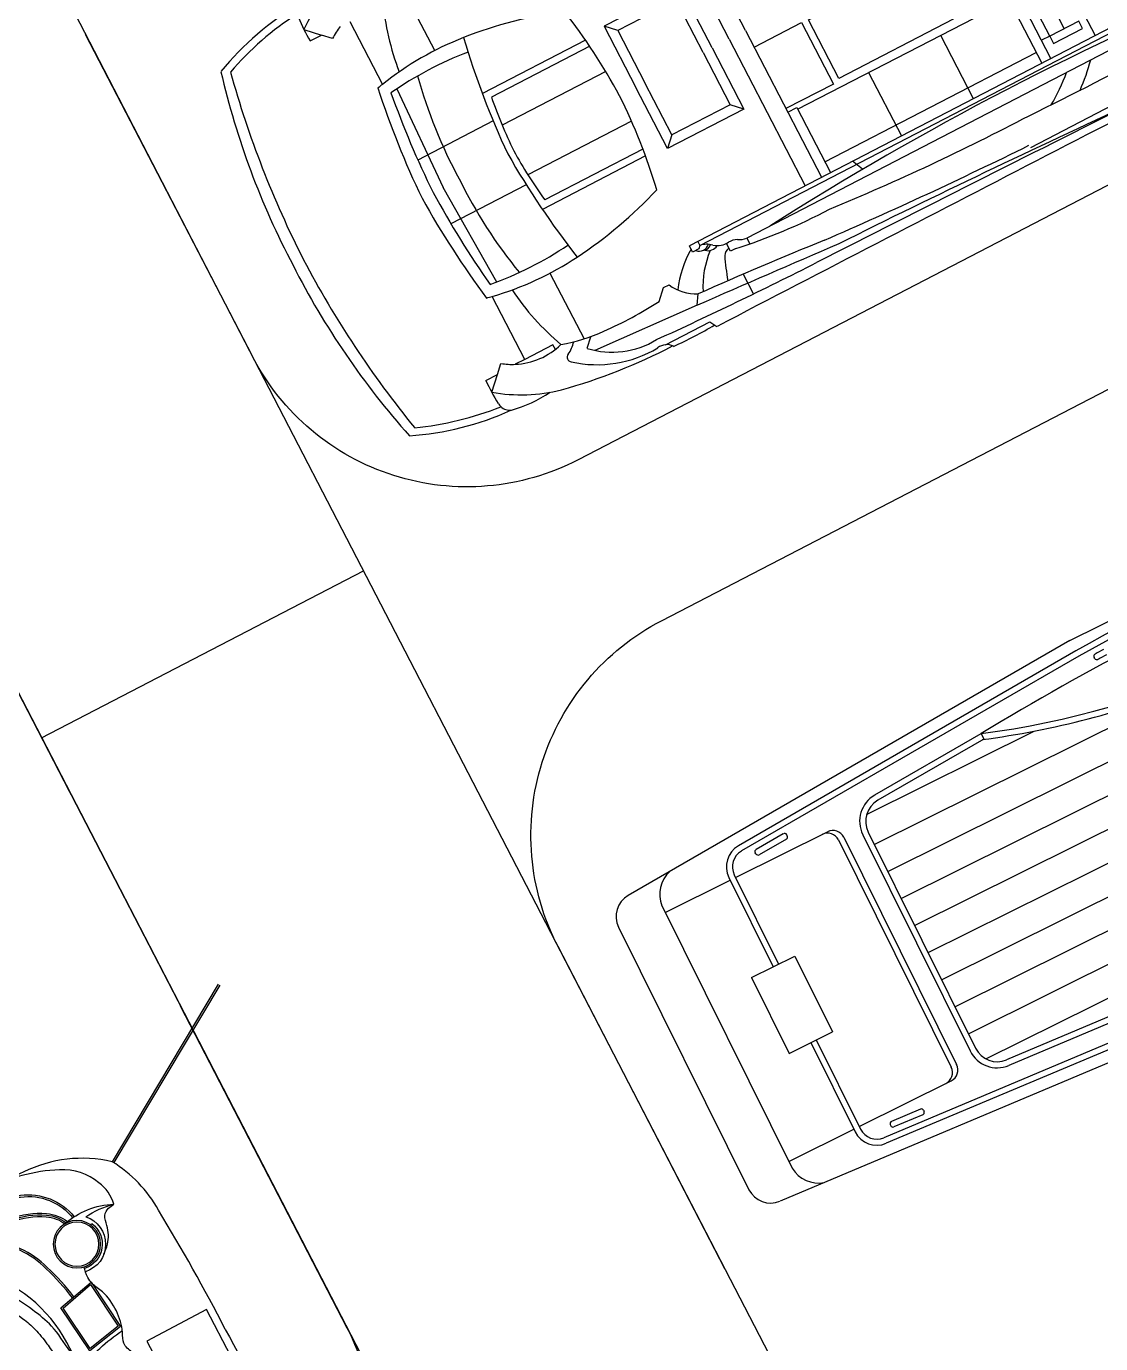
# Model space of a CAD drawing. Header units: metres. Extents: x 2662 to 3279, y 1027 to 1511.
# Drawn here: x 3056.79 to 3065.68, y 1279.21 to 1290.11 of the extents above; entities that cross this region are included whole.
import ezdxf

# ---------------------------------------------------------------- set-up
doc = ezdxf.new("R2010")
doc.units = ezdxf.units.M
for name, color, linetype in [('01 main point', 1, 'Continuous'), ('furniture', 6, 'Continuous'), ('Layer13', 4, 'Continuous')]:
    doc.layers.add(name, color=color, linetype=linetype)

# ---------------------------------------------------------------- blocks, each defined once
blk = doc.blocks.new('A$C8620f102')
for p, q in [((1.268, 1.921), (1.262, 1.909)), ((0, 0.057), (0.887, 1.52)), ((0.013, 0.049), (0.9, 1.512))]:
    blk.add_line(p, q)
for points in [[(2.551, 1.341, -0.01736), (1.42, 1.368, -0.12634), (0.887, 1.52, -0.172899), (0.62, 2.207, -0.013884), (0.596, 2.82, -0.008973), (0.555, 3.695, -0.01509), (0.528, 4.697, 0.002245), (0.518, 6.241, -0.003342), (0.514, 7.955, -0.016984), (0.549, 9.103, -0.024546), (0.644, 9.964, -0.067942), (0.894, 11.047, -0.033948), (1.197, 11.753, -0.022001), (1.533, 12.382, -0.042872), (1.956, 12.94, -0.059514), (2.26, 13.208, -0.046364), (2.433, 13.309, -0.104882), (2.551, 13.341, -0.104882)], [(2.551, 1.341, 0.01736), (3.681, 1.368, 0.12634), (4.214, 1.52, 0.172899), (4.481, 2.207, 0.013884), (4.505, 2.82, 0.008973), (4.546, 3.695, 0.01509), (4.573, 4.697, -0.002245), (4.583, 6.241, 0.003342), (4.587, 7.955, 0.016984), (4.552, 9.103, 0.024546), (4.457, 9.964, 0.067942), (4.207, 11.047, 0.033948), (3.904, 11.753, 0.022001), (3.568, 12.382, 0.042872), (3.145, 12.94, 0.059514), (2.841, 13.208, 0.046364), (2.668, 13.309, 0.104882), (2.551, 13.341, 0.104882)], [(0.842, 9.12), (0.822, 8.712), (0.812, 8.241), (0.817, 7.472), (0.817, 6.417), (0.837, 4.724, -0.002601), (0.857, 3.805, 0.004411), (0.873, 3.024, 0.013009), (0.91, 2.487, 0.113396), (1.012, 2.2, 0.146005), (1.152, 2.079, 1.595219)], [(0.855, 9.119), (0.836, 8.712), (0.826, 8.241), (0.831, 7.472), (0.831, 6.417), (0.851, 4.724, -0.002601), (0.871, 3.805, 0.004411), (0.887, 3.024, 0.013003), (0.923, 2.488, 0.113337), (1.023, 2.207, 0.144821), (1.155, 2.093, 0.138987)], [(0.869, 9.119), (0.85, 8.711), (0.84, 8.24), (0.845, 7.472), (0.845, 6.417), (0.864, 4.725, -0.002601), (0.885, 3.806, 0.00441), (0.901, 3.025, 0.012997), (0.937, 2.49, 0.113276), (1.035, 2.215, 0.142458), (1.159, 2.106, 0.142458)], [(2.285, 2.551), (2.035, 2.551, -0.202722), (1.176, 2.918, -0.178768), (1.002, 3.337, 0.010028), (0.983, 4.195, -0.005356), (0.971, 5.613, -0.016605), (0.989, 6.759, 0.018921), (1.004, 7.948, -0.925873), (1.05, 7.955, -0.041202), (1.07, 7.744, -0.024461), (1.071, 7.062, 0.012888), (1.079, 5.748, -0.019359), (1.064, 4.979, 0.002375), (1.046, 4.09, -0.006386), (1.051, 3.524, -0.013656), (1.048, 3.297, -0.862706), (1.005, 3.292, 0.648089)], [(0.682, 3.757, -0.002942), (0.692, 3.07, 0.002013), (0.701, 2.633, 0.130442), (0.778, 2.321, 0.261246), (1.143, 2.01, 0.209197)], [(0.695, 3.757, -0.002941), (0.705, 3.07, 0.002014), (0.715, 2.633, 0.130992), (0.791, 2.327, 0.261832), (1.146, 2.024, 0.261832)], [(1.73, 2.337, -0.043334), (1.415, 2.417, -0.18333), (0.998, 2.737, -0.123985), (0.911, 3.114, 0.015377), (0.892, 3.387)], [(1.727, 2.323, -0.043195), (1.41, 2.404, -0.183415), (0.986, 2.73, -0.094511), (0.901, 3.02)], [(1.205, 1.672, -0.164393), (0.99, 1.699, -0.188684), (0.742, 1.936, -0.10758), (0.602, 2.549)]]:
    blk.add_lwpolyline(points, format="xyb")
for points in [[(2.125, 2.097), (2.184, 2.415), (1.757, 2.461), (1.687, 2.14)], [(2.113, 2.112), (2.168, 2.403), (1.768, 2.446), (1.703, 2.153)], [(2.333, 1.403), (2.333, 1.961), (2.768, 1.961), (2.768, 1.403)]]:
    blk.add_lwpolyline(points, close=True)
for radius in [0.196, 0.182]:
    blk.add_circle((1.354, 2.097), radius)
for centre, radius, start, end in [((1.773, 1.953), 0.633, 165.9957, 206.3313), ((1.354, 2.097), 0.238, 225.7726, 10.6742), ((1.354, 2.097), 0.21, 243.7243, 10.6742), ((1.816, 1.84), 0.633, 172.1254, 195.3579)]:
    blk.add_arc(centre, radius, start, end)
for points in [[(1.719, 4.187), (1.769, 4.136), (1.758, 4.039), (1.69, 3.935), (1.643, 3.809), (1.632, 3.615), (1.665, 3.478), (1.765, 3.32), (1.859, 3.215), (2.02, 3.158), (2.135, 3.154), (2.214, 3.144), (2.243, 3.086), (2.247, 2.953), (2.254, 2.698), (2.263, 2.57), (2.121, 2.56), (1.855, 2.6), (1.661, 2.676), (1.456, 2.795), (1.284, 2.972), (1.172, 3.162), (1.1, 3.356), (1.057, 3.557), (1.054, 3.773), (1.093, 3.989), (1.154, 4.097), (1.241, 4.188), (1.404, 4.27), (1.512, 4.276), (1.647, 4.275), (1.721, 4.254), (1.719, 4.187), (1.654, 4.176), (1.508, 4.181), (1.383, 4.161), (1.27, 4.09), (1.194, 4), (1.156, 3.866), (1.146, 3.612), (1.19, 3.403), (1.259, 3.215), (1.338, 3.064), (1.416, 2.97), (1.532, 2.87), (1.69, 2.78), (1.816, 2.733), (1.966, 2.701), (2.092, 2.687), (2.182, 2.68), (2.249, 2.672), (2.268, 2.634)], [(2.285, 2.551), (2.245, 2.458), (2.204, 2.333), (2.16, 2.098)], [(2.551, 2.09), (2.435, 2.096), (2.358, 2.113), (2.259, 2.137), (2.176, 2.105), (1.995, 2.067), (1.801, 2.095), (1.703, 2.137), (1.639, 2.146), (1.547, 2.133)], [(1.532, 1.939), (1.472, 1.874), (1.333, 1.805), (1.252, 1.781), (1.213, 1.726), (1.205, 1.672)]]:
    blk.add_spline(points, degree=3)
blk = doc.blocks.new('A$Cf6bfa866')
for points in [[(3.479, 3.065), (3.479, 8.503)], [(3.604, 8.531), (3.604, 3.439)], [(3.441, 8.469), (3.441, 2.987)], [(3.247, 6.751), (3.247, 6.769), (3.441, 6.769)], [(4.082, 6.788), (4.021, 6.788), (4.021, 5.866)], [(3.273, 6.569), (2.814, 6.569)], [(3.273, 6.434), (2.814, 6.434)], [(3.273, 6.434), (3.273, 6.357)], [(3.441, 6.357), (2.119, 6.357), (2.119, 6.272), (3.441, 6.272)], [(2.851, 4.302), (2.851, 6.357)], [(3.342, 4.302), (3.342, 6.272)], [(2.851, 5.633), (3.441, 5.633)], [(2.851, 4.964), (3.441, 4.964)], [(2.229, 4.219), (2.229, 4.661), (2.802, 4.661), (2.802, 4.219)], [(3.539, 4.552), (3.441, 4.508)], [(2.835, 4.219), (2.835, 4.302), (3.441, 4.302)], [(2.075, 4.219), (0.709, 4.219)], [(2.075, 4.219), (3.441, 4.219)], [(2.075, 4.067), (0.709, 4.067)], [(2.075, 4.067), (3.441, 4.067)], [(2.075, 3.907), (1.504, 3.907), (1.504, 3.197), (2.075, 3.197)], [(2.075, 3.823), (1.588, 3.823), (1.588, 3.281), (2.075, 3.281)], [(2.075, 3.907), (2.645, 3.907), (2.645, 3.197), (2.075, 3.197)], [(2.075, 3.823), (2.561, 3.823), (2.561, 3.281), (2.075, 3.281)], [(2.645, 3.907), (2.561, 3.823)], [(3.604, 3.439), (3.658, 3.439)], [(1.588, 3.281), (1.504, 3.197)], [(2.561, 3.281), (2.645, 3.197)], [(3.638, 3.311), (3.638, 3.268), (3.565, 3.268)], [(3.855, 3.274), (4.04, 3.274)], [(3.441, 3.065), (3.479, 3.065), (3.5, 3.044), (3.5, 2.987), (3.441, 2.987)], [(1.535, 3.007), (1.535, 2.046)], [(1.596, 3.014), (1.596, 2.099)], [(1.843, 3.036), (1.843, 2.07)], [(2.306, 3.036), (2.306, 2.07)], [(2.554, 3.014), (2.554, 2.099)], [(2.615, 3.007), (2.615, 2.046)], [(3.909, 2.819), (3.828, 2.869)], [(4.078, 2.434), (4.078, 2.848), (4.139, 2.883)], [(3.909, 2.819), (3.85, 1.894)], [(3.736, 2.553), (3.65, 2.638), (3.65, 2.69)], [(1.778, 2.021), (1.778, 1.317)], [(2.372, 2.021), (2.372, 1.317)], [(1.038, 1.858), (0.425, 1.858)], [(3.112, 1.858), (3.725, 1.858)], [(3.805, 1.845), (3.734, 1.917)], [(3.693, 1.608), (3.649, 1.608), (3.649, 1.345)], [(1.175, 1.435), (2.075, 1.399)], [(2.975, 1.435), (2.075, 1.399)], [(0.501, 1.345), (1.087, 1.345)], [(3.649, 1.345), (3.063, 1.345)], [(3.649, 1.345), (3.649, 1.256)], [(0.561, 1.154), (0.493, 1.086)], [(3.656, 1.086), (3.588, 1.154)], [(0.385, 0.978), (0.493, 1.086)], [(0.493, 0.979), (0.493, 1.086)], [(3.765, 0.978), (3.656, 1.086)], [(3.656, 0.979), (3.656, 1.086)]]:
    blk.add_lwpolyline(points)
for points in [[(3.343, 6.704), (3.273, 6.704), (3.273, 6.434), (3.343, 6.434)], [(2.236, 5.787), (2.782, 5.787), (2.782, 4.722), (2.236, 4.722)]]:
    blk.add_lwpolyline(points, close=True)
for centre, radius, start, end in [((899.63, 4.291), 895.492, 179.708794, 180.090046), ((-33.693, 6.76), 37.481, 358.8044, 2.52), ((28.747, 5.912), 25.244, 174.8689, 185.1311), ((90.797, 2.665), 86.813, 177.27733, 179.05691), ((404.169, 0.814), 400.132, 179.14445, 179.56404), ((2.53, 5.446), 1.609, 38.6006, 48.1304), ((2.367, 5.295), 1.672, 32.0302, 42.2771), ((-16.031, 5.864), 19.811, 355.0556, 0.3302), ((-32.18, 6.52), 36.182, 356.0074, 358.9641), ((-1.219, 4.131), 4.926, 350.4098, 0.2864), ((460.211, -27.699), 457.322, 176.0136, 176.17359), ((38.948, 0.732), 35.185, 174.6694, 176.5173), ((-29.918, 4.119), 33.968, 357.0806, 359.5601), ((3.464, 3.445), 0.14, 325.3637, 357.3311), ((3.385, 3.275), 0.181, 321.6987, 4.4732), ((3.741, 3.296), 0.177, 156.7601, 182.3738), ((3.646, 3.044), 0.168, 135.2389, 172.8816), ((3.471, 3.146), 0.0875, 315.5892, 31.5568), ((3.68, 3.272), 0.0695, 183.6349, 242.8329), ((4.78, 5.927), 2.944, 247.3792, 251.4675), ((3.449, 3.075), 0.0786, 311.1837, 46.9591), ((3.477, 3.102), 0.0585, 328.7223, 51.6783), ((4.147, 3.614), 0.769, 219.7086, 245.7153), ((4.838, 1.695), 3.811, 160.6005, 173.6074), ((2.145, -1.801), 4.846, 90.8344, 100.7156), ((2.004, -1.801), 4.846, 79.2844, 89.1656), ((-0.689, 1.695), 3.811, 6.3926, 19.3995), ((4.171, 3.422), 0.821, 211.9428, 236.8341), ((3.493, 3.023), 0.369, 295.3075, 335.243), ((0.145, 2.677), 3.98, 357.2848, 2.8141), ((0.482, 2.242), 3.268, 356.3522, 5.4694), ((-0.586, 2.466), 4.699, 348.1204, 0.199), ((4.19, 2.389), 0.122, 125.1324, 191.0037), ((3.305, 2.338), 0.703, 315.4215, 4.1185), ((3.089, 2.307), 0.984, 320.1643, 3.4142), ((3.644, 1.849), 2.606, 174.0367, 191.1474), ((2.367, 9.053), 7.057, 259.2583, 267.6272), ((4.079, 1.762), 2.922, 173.404, 187.6003), ((2.139, 5.716), 3.658, 261.4518, 268.9902), ((1.783, 9.053), 7.057, 272.3728, 280.7417), ((2.01, 5.716), 3.658, 271.0098, 278.5482), ((0.071, 1.762), 2.922, 352.3997, 6.596), ((0.506, 1.849), 2.606, 348.8526, 5.9633), ((2.3, 2.104), 1.446, 342.4196, 357.2178), ((3.506, 1.538), 0.308, 28.2843, 49.274), ((1.311, 3.72), 2.218, 247.7582, 263.4743), ((1.991, 5.568), 4.019, 258.0488, 271.19), ((2.158, 5.568), 4.019, 268.81, 281.9512), ((2.839, 3.72), 2.218, 276.5257, 292.2418), ((3.122, 1.5), 0.581, 335.1806, 16.7066), ((3.813, 1.699), 0.0384, 202.1741, 324.7726), ((1.444, 1.8), 1.341, 192.9825, 217.8257), ((2.705, 1.8), 1.341, 322.1743, 347.0175), ((3.644, 1.849), 2.606, 191.1474, 192.2071), ((2.226, 9.02), 7.715, 262.2263, 268.8791), ((1.924, 9.02), 7.715, 271.1209, 277.7737), ((0.506, 1.849), 2.606, 347.7929, 348.8526), ((2.855, 1.28), 1.139, 348.5068, 6.3429), ((0.989, 1.477), 0.536, 204.3184, 217.0653), ((2.29, 8.5), 7.3, 260.5899, 268.3104), ((1.86, 8.5), 7.3, 271.6896, 279.4101), ((3.122, 1.5), 0.581, 323.4357, 335.1806), ((2.62, 1.18), 2.444, 183.0792, 203.4839), ((2.788, 1.231), 2.555, 185.4476, 201.9844), ((0.413, 2.603), 1.626, 265.1767, 272.8139), ((3.736, 2.603), 1.626, 267.1861, 274.8233), ((1.362, 1.231), 2.555, 338.0156, 354.5524), ((1.53, 1.18), 2.444, 336.5161, 356.9208), ((3.87, 1.091), 0.108, 271.3123, 288.8577), ((3.87, 1.091), 0.108, 288.8577, 339.7004), ((2.13, 8.455), 8.357, 258.1808, 269.6201), ((2.019, 8.455), 8.357, 270.3799, 281.8192), ((2.018, 6.603), 6.603, 255.6277, 270.4951), ((2.132, 6.603), 6.603, 269.5049, 284.3723)]:
    blk.add_arc(centre, radius, start, end)
blk = doc.blocks.new('*X4')
at = {"color": 0}
for p, q in [((-1111.9, 275), (-948.1, 275)), ((-1115.6, 250), (-875.6, 250)), ((-1115.6, 225), (-875.6, 225)), ((-1115.6, 200), (-875.6, 200)), ((-1115.6, 175), (-875.6, 175)), ((-1115.6, 150), (-875.6, 150)), ((-1115.6, 125), (-875.6, 125)), ((-1115.6, 100), (-875.6, 100)), ((-1115.6, 75), (-875.6, 75)), ((-1110.3, 50), (-955.3, 50))]:
    blk.add_line(p, q, dxfattribs=at)
blk = doc.blocks.new('A$Ceb826e3d')
at = {"color": 0}
for p, q in [((0.001, 4.4), (0.001, 5.9)), ((0.225, 4.518), (0.215, 4.518)), ((0.001, 4.4), (0.264, 0.188)), ((0.1, 4.406), (0.302, 1.188)), ((0.15, 4.409), (0.351, 1.191)), ((3.2, 4.403), (3, 1.191)), ((3.251, 4.406), (3.05, 1.188)), ((3.351, 4.4), (3.087, 0.188)), ((0.364, 3.4), (0.414, 3.4)), ((0.364, 3.397), (0.427, 2.384)), ((0.414, 3.4), (0.477, 2.388)), ((2.937, 3.4), (2.874, 2.388)), ((2.987, 3.397), (2.924, 2.384)), ((0.677, 2.2), (2.675, 2.2)), ((0.677, 2.15), (2.675, 2.15)), ((0.626, 2), (2.726, 2)), ((0.526, 1.05), (0.526, 1.9)), ((0.626, 1.95), (2.726, 1.95)), ((2.826, 1.05), (2.826, 1.9)), ((0.378, 1.564), (0.394, 1.305)), ((0.407, 1.586), (0.397, 1.586)), ((0.428, 1.568), (0.444, 1.308)), ((2.923, 1.568), (2.907, 1.308)), ((2.944, 1.586), (2.954, 1.586)), ((2.973, 1.564), (2.957, 1.305)), ((0.426, 1.287), (0.416, 1.286)), ((1.326, 0.8), (1.326, 1.2)), ((1.326, 1.2), (2.026, 1.2)), ((2.026, 0.8), (2.026, 1.2)), ((2.926, 1.287), (2.936, 1.286)), ((0.501, 1.05), (1.326, 1.05)), ((0.501, 1), (1.326, 1)), ((0.526, 0.4), (0.526, 1)), ((2.026, 1.05), (2.85, 1.05)), ((2.026, 1), (2.85, 1)), ((2.826, 0.4), (2.826, 1)), ((1.326, 0.8), (2.026, 0.8)), ((0.463, 0.4), (2.888, 0.4)), ((0.463, 0), (2.888, 0))]:
    blk.add_line(p, q, dxfattribs=at)
for centre, radius, start, end in [((41.249, 6.645), 41.21, 171.9726, 183.1145), ((47.326, 6.68), 47.23, 173.044, 182.756), ((-6.412, 5.726), 7.164, 341.0568, 15.7611), ((24.902, 5.45), 24.624, 177.5561, 184.7756), ((-6.412, 5.726), 7.214, 341.0568, 355.2766), ((47.326, 6.68), 47.18, 182.5068, 182.604), ((47.326, 6.68), 47.13, 182.5067, 182.6039), ((0.214, 4.537), 0.02, 182.604, 272.6283), ((0.224, 4.538), 0.02, 272.6283, 2.6039), ((0.677, 2.4), 0.25, 183.5763, 270), ((0.677, 2.4), 0.2, 183.5763, 270), ((2.675, 2.4), 0.2, 270, 356.4237), ((2.675, 2.4), 0.25, 270, 356.4237), ((0.626, 1.9), 0.1, 90, 180), ((2.726, 1.9), 0.1, 0, 90), ((0.626, 1.85), 0.1, 90, 180), ((2.726, 1.85), 0.1, 0, 90), ((0.398, 1.566), 0.02, 93.5763, 183.5763), ((0.408, 1.566), 0.02, 3.5763, 93.5763), ((2.943, 1.566), 0.02, 86.4237, 176.4237), ((2.953, 1.566), 0.02, 356.4237, 86.4237), ((0.424, 1.307), 0.02, 273.5763, 3.5763), ((2.927, 1.307), 0.02, 176.4237, 266.4237), ((0.414, 1.306), 0.02, 183.5763, 273.5763), ((2.937, 1.306), 0.02, 266.4237, 356.4237), ((0.501, 1.2), 0.2, 183.5763, 270), ((0.501, 1.2), 0.15, 183.5763, 270), ((2.85, 1.2), 0.15, 270, 356.4237), ((2.85, 1.2), 0.2, 270, 356.4237), ((0.486, 0.656), 0.257, 196.2052, 265.0689), ((2.866, 0.656), 0.257, 274.9311, 343.7948), ((0.463, 0.2), 0.2, 183.5763, 270), ((2.888, 0.2), 0.2, 270, 356.4237)]:
    blk.add_arc(centre, radius, start, end, dxfattribs=at)
at = {"color": 0, "xscale": -0.01, "yscale": 0.01, "zscale": 0.01, "rotation": 270}
blk.add_blockref('*X4', (0.041, 13.356), dxfattribs=at)

msp = doc.modelspace()

# ---------------------------------------------------------------- linework, layer by layer
at = {"layer": '01 main point'}
msp.add_line((3050.016, 1297.542, -0.512), (3079.917, 1239.828, -0.512), dxfattribs=at)
at = {"layer": '01 main point', "elevation": -0.512}
msp.add_lwpolyline([(3079.917, 1239.828), (3043.116, 1310.861), (3045.78, 1312.241), (3082.581, 1241.208)], dxfattribs=at)
msp.add_lwpolyline([(3079.917, 1239.828), (3043.116, 1310.861), (3045.78, 1312.241), (3082.581, 1241.208)], dxfattribs=at)
for points in [[(3057.146, 1283.78), (3055.766, 1286.444, 0.414214), (3053.071, 1287.299), (3041.528, 1281.319), (3040.838, 1282.651), (3052.381, 1288.631, 0.414214), (3053.236, 1291.327), (3051.856, 1293.991)], [(3062.57, 1279.832), (3061.19, 1282.496, -0.414214), (3062.046, 1285.192), (3073.589, 1291.172), (3072.899, 1292.504), (3061.356, 1286.524, -0.414214), (3058.66, 1287.38), (3057.28, 1290.043)], [(3063.357, 1271.793), (3061.977, 1274.457, 0.414214), (3059.281, 1275.312), (3047.738, 1269.332), (3047.048, 1270.664), (3058.591, 1276.644, 0.414214), (3059.446, 1279.34), (3058.066, 1282.004)]]:
    msp.add_lwpolyline(points, format="xyb", dxfattribs=at)
at = {"layer": 'Layer13'}
msp.add_line((3056.916, 1284.224, -0.512), (3059.58, 1285.604, -0.512), dxfattribs=at)

# ---------------------------------------------------------------- block references
at = {"layer": 'furniture'}
for name, p, rotation in [('A$Cf6bfa866', (3058.042, 1289.976, -0.512), 297.3875922392131), ('A$Ceb826e3d', (3061.486, 1283.072, 0.488), 296.4152520223706)]:
    msp.add_blockref(name, p, dxfattribs=dict(at, rotation=rotation))
at = {"layer": 'furniture', "xscale": -1, "rotation": 117.8864966100289}
msp.add_blockref('A$C8620f102', (3058.428, 1282.212, 0.488), dxfattribs=at)

doc.saveas('drawing.dxf')
